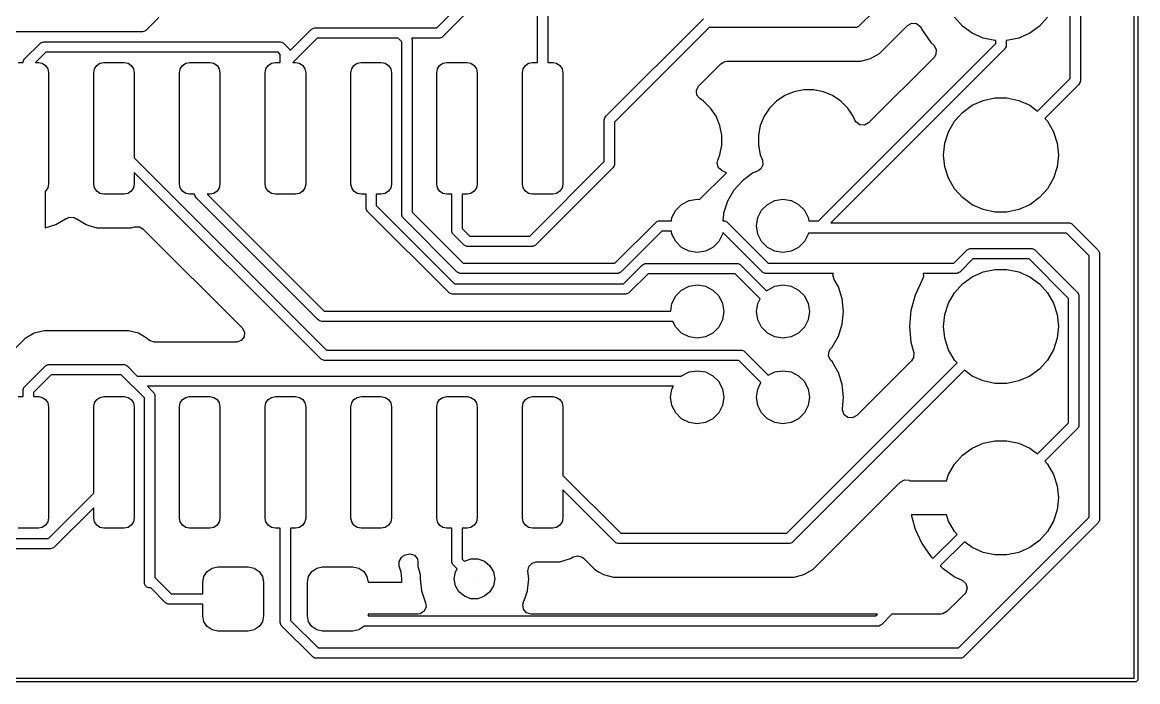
# Model space of a CAD drawing. Extents: x 179.2 to 211.8, y -77.2 to -59.4.
# Drawn here: x 195.3 to 211.82, y -77.22 to -67.45 of the extents above; entities that cross this region are included whole.
import ezdxf

# ---------------------------------------------------------------- set-up
doc = ezdxf.new("R2010")
doc.units = 0
doc.layers.add('BLACK', color=7, linetype='CONTINUOUS')

msp = doc.modelspace()

# ---------------------------------------------------------------- linework, layer by layer
at = {"layer": 'BLACK', "linetype": 'CONTINUOUS'}
for p, q in [((211.775, -77.175), (211.775, -59.425)), ((211.825, -59.4), (211.825, -77.2)), ((209.330163, -65.8776), (207.700282, -67.507482)), ((210.8238, -68.288436), (210.8238, -66.331563)), ((210.9762, -66.3), (210.9762, -68.32)), ((201.442735, -67.537), (201.887, -67.092735)), ((202.017081, -67.178181), (201.528181, -67.667082)), ((202.9338, -68.05), (202.9338, -67.23236)), ((203.0862, -67.200797), (203.0862, -68.05)), ((197.323163, -67.3846), (197.137282, -67.570482)), ((203.946118, -68.846118), (205.392518, -67.399719)), ((209.231239, -67.511673), (209.112336, -67.379617)), ((210.487664, -67.379617), (210.368761, -67.511673)), ((197.125734, -67.579958), (197.098266, -67.591336)), ((197.137282, -67.570482), (197.125734, -67.579958)), ((199.269571, -67.872665), (199.58292, -67.559318)), ((199.58292, -67.559318), (199.594467, -67.549842)), ((199.594467, -67.549842), (199.621935, -67.538464)), ((199.621935, -67.538464), (199.636801, -67.537)), ((199.636801, -67.537), (200.9, -67.537)), ((200.9, -67.537), (201.442735, -67.537)), ((205.477963, -67.5298), (204.0762, -68.931563)), ((207.6464, -67.5298), (205.477963, -67.5298)), ((207.661266, -67.528336), (207.6464, -67.5298)), ((207.688734, -67.516958), (207.661266, -67.528336)), ((207.700282, -67.507482), (207.688734, -67.516958)), ((208.000502, -67.915075), (208.415447, -67.500128)), ((208.415447, -67.500128), (208.476768, -67.466645)), ((208.476768, -67.466645), (208.546459, -67.471629)), ((208.546459, -67.471629), (208.602393, -67.5135)), ((208.602393, -67.5135), (208.615508, -67.535405)), ((208.615508, -67.535405), (208.625966, -67.557832)), ((208.625966, -67.557832), (208.761501, -67.751395)), ((209.375, -67.616122), (209.231239, -67.511673)), ((210.368761, -67.511673), (210.225, -67.616122)), ((197.0834, -67.5928), (195.0041, -67.5928)), ((195.603735, -67.746664), (195.618601, -67.7452)), ((195.618601, -67.7452), (199.1214, -67.7452)), ((197.098266, -67.591336), (197.0834, -67.5928)), ((199.1214, -67.7452), (199.136266, -67.746664)), ((199.668364, -67.6894), (199.307765, -68.05)), ((200.868436, -67.6894), (199.668364, -67.6894)), ((200.9224, -67.743363), (200.868436, -67.6894)), ((200.9224, -70.2986), (200.9224, -67.743363)), ((201.474299, -67.6894), (201.070215, -67.6894)), ((201.070215, -67.6894), (201.073336, -67.696934)), ((201.073336, -67.696934), (201.0748, -67.7118)), ((201.0748, -67.7118), (201.0748, -70.267036)), ((201.489165, -67.687936), (201.474299, -67.6894)), ((201.516633, -67.676558), (201.489165, -67.687936)), ((201.528181, -67.667082), (201.516633, -67.676558)), ((209.537336, -67.688398), (209.375, -67.616122)), ((209.711151, -67.725344), (209.537336, -67.688398)), ((209.7238, -67.725344), (209.711151, -67.725344)), ((209.7238, -67.765211), (209.7238, -67.725344)), ((209.888849, -67.725344), (209.8762, -67.725344)), ((209.8762, -67.725344), (209.8762, -67.796775)), ((210.062664, -67.688398), (209.888849, -67.725344)), ((210.225, -67.616122), (210.062664, -67.688398)), ((195.336118, -67.996119), (195.56472, -67.767518)), ((195.650164, -67.8976), (195.497765, -68.05)), ((195.56472, -67.767518), (195.576267, -67.758042)), ((195.576267, -67.758042), (195.603735, -67.746664)), ((199.089836, -67.8976), (195.650164, -67.8976)), ((199.1238, -67.931563), (199.089836, -67.8976)), ((199.136266, -67.746664), (199.163734, -67.758042)), ((199.163734, -67.758042), (199.175282, -67.767518)), ((199.175282, -67.767518), (199.253881, -67.846118)), ((199.253881, -67.846118), (199.263358, -67.857665)), ((199.263358, -67.857665), (199.26438, -67.860133)), ((199.26438, -67.860133), (199.269571, -67.872665)), ((207.095211, -70.3938), (209.7238, -67.765211)), ((209.853882, -67.850657), (207.280739, -70.4238)), ((208.761501, -67.751395), (208.761506, -67.751402)), ((208.761506, -67.751402), (208.807969, -67.797865)), ((208.807969, -67.797865), (208.841454, -67.859188)), ((208.841454, -67.859188), (208.83647, -67.92888)), ((209.863358, -67.83911), (209.853882, -67.850657)), ((209.869093, -67.825264), (209.863358, -67.83911)), ((209.874736, -67.811641), (209.869093, -67.825264)), ((209.8762, -67.796775), (209.874736, -67.811641)), ((195.24, -68.05), (195.3138, -68.05)), ((195.3138, -68.05), (195.315264, -68.035135)), ((195.315264, -68.035135), (195.326642, -68.007667)), ((195.326642, -68.007667), (195.336118, -67.996119)), ((195.497765, -68.05), (195.54, -68.05)), ((195.54, -68.05), (195.597403, -68.061418)), ((195.597403, -68.061418), (195.646066, -68.093934)), ((196.403934, -68.093934), (196.452597, -68.061418)), ((196.452597, -68.061418), (196.51, -68.05)), ((196.51, -68.05), (196.81, -68.05)), ((196.81, -68.05), (196.867403, -68.061418)), ((196.867403, -68.061418), (196.916066, -68.093934)), ((197.673934, -68.093934), (197.722597, -68.061418)), ((197.722597, -68.061418), (197.78, -68.05)), ((197.78, -68.05), (198.08, -68.05)), ((198.08, -68.05), (198.137403, -68.061418)), ((198.137403, -68.061418), (198.186066, -68.093934)), ((198.943934, -68.093934), (198.992597, -68.061418)), ((198.992597, -68.061418), (199.05, -68.05)), ((199.05, -68.05), (199.1238, -68.05)), ((199.1238, -68.05), (199.1238, -67.931563)), ((199.307765, -68.05), (199.35, -68.05)), ((199.35, -68.05), (199.407403, -68.061418)), ((199.407403, -68.061418), (199.456066, -68.093934)), ((200.213934, -68.093934), (200.262597, -68.061418)), ((200.262597, -68.061418), (200.32, -68.05)), ((200.32, -68.05), (200.62, -68.05)), ((200.62, -68.05), (200.677403, -68.061418)), ((200.677403, -68.061418), (200.726066, -68.093934)), ((201.483934, -68.093934), (201.532597, -68.061418)), ((201.532597, -68.061418), (201.59, -68.05)), ((201.59, -68.05), (201.89, -68.05)), ((201.89, -68.05), (201.947403, -68.061418)), ((201.947403, -68.061418), (201.996066, -68.093934)), ((202.753934, -68.093934), (202.802597, -68.061418)), ((202.802597, -68.061418), (202.86, -68.05)), ((202.86, -68.05), (202.9338, -68.05)), ((203.0862, -68.05), (203.16, -68.05)), ((203.16, -68.05), (203.217403, -68.061418)), ((203.217403, -68.061418), (203.266066, -68.093934)), ((205.321656, -68.393919), (205.64896, -68.066616)), ((205.64896, -68.066616), (205.710281, -68.033134)), ((205.710281, -68.033134), (205.736639, -68.0303)), ((205.736639, -68.0303), (207.722322, -68.0303)), ((207.722322, -68.0303), (207.722324, -68.0303)), ((207.722324, -68.0303), (207.868998, -67.990999)), ((208.807969, -67.973227), (207.837615, -68.943581)), ((207.868998, -67.990999), (208.000502, -67.915075)), ((208.83647, -67.92888), (208.807969, -67.973227)), ((195.646066, -68.093934), (195.678582, -68.142597)), ((195.678582, -68.142597), (195.69, -68.2)), ((195.69, -68.2), (195.69, -69.85)), ((196.36, -68.2), (196.371418, -68.142597)), ((196.36, -69.85), (196.36, -68.2)), ((196.371418, -68.142597), (196.403934, -68.093934)), ((196.916066, -68.093934), (196.948582, -68.142597)), ((196.948582, -68.142597), (196.96, -68.2)), ((196.96, -68.2), (196.96, -69.461814)), ((197.63, -68.2), (197.641418, -68.142597)), ((197.63, -69.85), (197.63, -68.2)), ((197.641418, -68.142597), (197.673934, -68.093934)), ((198.186066, -68.093934), (198.218582, -68.142597)), ((198.218582, -68.142597), (198.23, -68.2)), ((198.23, -68.2), (198.23, -69.85)), ((198.9, -68.2), (198.911418, -68.142597)), ((198.9, -69.85), (198.9, -68.2)), ((198.911418, -68.142597), (198.943934, -68.093934)), ((199.456066, -68.093934), (199.488582, -68.142597)), ((199.488582, -68.142597), (199.5, -68.2)), ((199.5, -68.2), (199.5, -69.85)), ((200.17, -68.2), (200.181418, -68.142597)), ((200.17, -69.85), (200.17, -68.2)), ((200.181418, -68.142597), (200.213934, -68.093934)), ((200.726066, -68.093934), (200.758582, -68.142597)), ((200.758582, -68.142597), (200.77, -68.2)), ((200.77, -68.2), (200.77, -69.85)), ((201.44, -68.2), (201.451418, -68.142597)), ((201.44, -69.85), (201.44, -68.2)), ((201.451418, -68.142597), (201.483934, -68.093934)), ((201.996066, -68.093934), (202.028582, -68.142597)), ((202.028582, -68.142597), (202.04, -68.2)), ((202.04, -68.2), (202.04, -69.85)), ((202.71, -68.2), (202.721418, -68.142597)), ((202.71, -69.85), (202.71, -68.2)), ((202.721418, -68.142597), (202.753934, -68.093934)), ((203.266066, -68.093934), (203.298582, -68.142597)), ((203.298582, -68.142597), (203.31, -68.2)), ((203.31, -68.2), (203.31, -69.85)), ((205.286975, -68.461723), (205.31713, -68.398696)), ((205.31713, -68.398696), (205.321656, -68.393919)), ((210.342783, -68.769453), (210.8238, -68.288436)), ((210.953882, -68.373881), (210.449626, -68.878137)), ((210.963358, -68.362334), (210.953882, -68.373881)), ((210.974736, -68.334866), (210.963358, -68.362334)), ((210.9762, -68.32), (210.974736, -68.334866)), ((205.295682, -68.531048), (205.286975, -68.461723)), ((205.340486, -68.584661), (205.295682, -68.531048)), ((206.597724, -68.539083), (206.47558, -68.620698)), ((206.597733, -68.539078), (206.597724, -68.539083)), ((206.733455, -68.482861), (206.597733, -68.539078)), ((206.733465, -68.482858), (206.733455, -68.482861)), ((206.87754, -68.4542), (206.733465, -68.482858)), ((206.877545, -68.4542), (206.87754, -68.4542)), ((207.024455, -68.4542), (206.877545, -68.4542)), ((207.024459, -68.4542), (207.024455, -68.4542)), ((207.168534, -68.482858), (207.024459, -68.4542)), ((207.168538, -68.482859), (207.168534, -68.482858)), ((207.168542, -68.48286), (207.168538, -68.482859)), ((207.168545, -68.482861), (207.168542, -68.48286)), ((207.304266, -68.539078), (207.168544, -68.482861)), ((207.168544, -68.482861), (207.168545, -68.482861)), ((207.304275, -68.539083), (207.304266, -68.539078)), ((207.426419, -68.620698), (207.304275, -68.539083)), ((205.394423, -68.620701), (205.340486, -68.584661)), ((205.498298, -68.724576), (205.394423, -68.620701)), ((205.498301, -68.72458), (205.498298, -68.724576)), ((205.579916, -68.846724), (205.498301, -68.72458)), ((206.371698, -68.72458), (206.290083, -68.846724)), ((206.371701, -68.724576), (206.371698, -68.72458)), ((206.475576, -68.620701), (206.371701, -68.724576)), ((206.47558, -68.620698), (206.475576, -68.620701)), ((207.426423, -68.620701), (207.426419, -68.620698)), ((207.530298, -68.724576), (207.426423, -68.620701)), ((207.530301, -68.72458), (207.530298, -68.724576)), ((207.611916, -68.846724), (207.530301, -68.72458)), ((209.231239, -68.788327), (209.375, -68.683878)), ((209.375, -68.683878), (209.537336, -68.611602)), ((209.537336, -68.611602), (209.711151, -68.574656)), ((209.711151, -68.574656), (209.888849, -68.574656)), ((209.888849, -68.574656), (210.062664, -68.611602)), ((210.062664, -68.611602), (210.225, -68.683878)), ((210.225, -68.683878), (210.342783, -68.769453)), ((203.9238, -68.9), (203.925264, -68.885134)), ((203.9238, -69.518014), (203.9238, -68.9)), ((203.925264, -68.885134), (203.936642, -68.857666)), ((203.936642, -68.857666), (203.946118, -68.846118)), ((205.579919, -68.84673), (205.579916, -68.846724)), ((205.57992, -68.846731), (205.579919, -68.84673)), ((205.63614, -68.982458), (205.57992, -68.846731)), ((206.290078, -68.846733), (206.233861, -68.982455)), ((206.290083, -68.846724), (206.290078, -68.846733)), ((207.61192, -68.846731), (207.611916, -68.846724)), ((207.635374, -68.903356), (207.61192, -68.846731)), ((209.112336, -68.920383), (209.231239, -68.788327)), ((210.449626, -68.878137), (210.487664, -68.920383)), ((204.0762, -68.931563), (204.0762, -69.549578)), ((205.6648, -69.126545), (205.63614, -68.982458)), ((206.233858, -68.982465), (206.2052, -69.12654)), ((206.233861, -68.982455), (206.233858, -68.982465)), ((207.650667, -68.93021), (207.635374, -68.903356)), ((207.7066, -68.972082), (207.650667, -68.93021)), ((207.776292, -68.977066), (207.7066, -68.972082)), ((207.837615, -68.943581), (207.776292, -68.977066)), ((209.023486, -69.074274), (209.112336, -68.920383)), ((210.487664, -68.920383), (210.576514, -69.074274)), ((205.6648, -69.273455), (205.6648, -69.126545)), ((206.2052, -69.12654), (206.2052, -69.273459)), ((208.968575, -69.243275), (209.023486, -69.074274)), ((210.576514, -69.074274), (210.631425, -69.243275)), ((205.63614, -69.417542), (205.6648, -69.273455)), ((206.2052, -69.273459), (206.233858, -69.417534)), ((208.95, -69.42), (208.968575, -69.243275)), ((210.631425, -69.243275), (210.65, -69.42)), ((196.96, -69.461814), (199.809685, -72.3115)), ((202.818014, -70.6238), (203.9238, -69.518014)), ((204.0762, -69.549578), (204.074736, -69.564444)), ((205.594652, -69.543562), (205.604084, -69.49493)), ((205.614974, -69.610411), (205.594652, -69.543562)), ((205.604084, -69.49493), (205.63614, -69.417542)), ((206.233858, -69.417534), (206.233861, -69.417544)), ((206.233861, -69.417544), (206.265723, -69.494466)), ((206.265723, -69.494466), (206.273192, -69.563936)), ((208.968575, -69.596725), (208.95, -69.42)), ((210.65, -69.42), (210.631425, -69.596725)), ((199.72424, -72.441581), (196.96, -69.677341)), ((196.96, -69.677341), (196.96, -69.85)), ((204.053881, -69.60346), (202.90346, -70.753882)), ((204.063358, -69.591913), (204.053881, -69.60346)), ((204.06669, -69.583867), (204.063358, -69.591913)), ((204.074736, -69.564444), (204.06669, -69.583867)), ((205.334656, -70.081789), (205.732266, -69.68418)), ((205.668211, -69.655661), (205.614974, -69.610411)), ((205.732266, -69.68418), (205.668211, -69.655661)), ((206.120432, -69.691336), (205.968368, -69.801817)), ((206.120437, -69.691333), (206.120432, -69.691336)), ((206.201598, -69.655198), (206.120437, -69.691333)), ((206.241917, -69.626415), (206.201598, -69.655198)), ((206.273192, -69.563936), (206.241917, -69.626415)), ((209.023486, -69.765726), (208.968575, -69.596725)), ((210.631425, -69.596725), (210.576514, -69.765726)), ((195.69, -69.85), (195.678582, -69.907403)), ((196.371418, -69.907403), (196.36, -69.85)), ((196.96, -69.85), (196.948582, -69.907403)), ((197.641418, -69.907403), (197.63, -69.85)), ((198.23, -69.85), (198.218582, -69.907403)), ((198.911418, -69.907403), (198.9, -69.85)), ((199.5, -69.85), (199.488582, -69.907403)), ((200.181418, -69.907403), (200.17, -69.85)), ((200.77, -69.85), (200.758582, -69.907403)), ((201.451418, -69.907403), (201.44, -69.85)), ((202.04, -69.85), (202.028582, -69.907403)), ((202.721418, -69.907403), (202.71, -69.85)), ((203.31, -69.85), (203.298582, -69.907403)), ((205.968366, -69.801819), (205.842595, -69.941501)), ((205.968368, -69.801817), (205.968366, -69.801819)), ((209.112336, -69.919617), (209.023486, -69.765726)), ((210.576514, -69.765726), (210.487664, -69.919617)), ((195.646066, -69.956066), (195.64, -69.960119)), ((195.64, -69.960119), (195.64, -70.497295)), ((195.678582, -69.907403), (195.646066, -69.956066)), ((196.403934, -69.956066), (196.371418, -69.907403)), ((196.452597, -69.988582), (196.403934, -69.956066)), ((196.51, -70), (196.452597, -69.988582)), ((196.81, -70), (196.51, -70)), ((196.867403, -69.988582), (196.81, -70)), ((196.916066, -69.956066), (196.867403, -69.988582)), ((196.948582, -69.907403), (196.916066, -69.956066)), ((197.673934, -69.956066), (197.641418, -69.907403)), ((197.722597, -69.988582), (197.673934, -69.956066)), ((197.78, -70), (197.722597, -69.988582)), ((197.8538, -70), (197.78, -70)), ((197.855264, -70.014865), (197.8538, -70)), ((197.866642, -70.042333), (197.855264, -70.014865)), ((197.876118, -70.053881), (197.866642, -70.042333)), ((199.685719, -71.863481), (197.876118, -70.053881)), ((198.08, -70), (198.037765, -70)), ((198.037765, -70), (199.771164, -71.7334)), ((198.137403, -69.988582), (198.08, -70)), ((198.186066, -69.956066), (198.137403, -69.988582)), ((198.218582, -69.907403), (198.186066, -69.956066)), ((198.943934, -69.956066), (198.911418, -69.907403)), ((198.992597, -69.988582), (198.943934, -69.956066)), ((199.05, -70), (198.992597, -69.988582)), ((199.35, -70), (199.05, -70)), ((199.407403, -69.988582), (199.35, -70)), ((199.456066, -69.956066), (199.407403, -69.988582)), ((199.488582, -69.907403), (199.456066, -69.956066)), ((200.213934, -69.956066), (200.181418, -69.907403)), ((200.262597, -69.988582), (200.213934, -69.956066)), ((200.32, -70), (200.262597, -69.988582)), ((200.3938, -70), (200.32, -70)), ((200.3938, -70.201052), (200.3938, -70)), ((200.62, -70), (200.5462, -70)), ((200.5462, -70), (200.5462, -70.169488)), ((200.677403, -69.988582), (200.62, -70)), ((200.726066, -69.956066), (200.677403, -69.988582)), ((200.758582, -69.907403), (200.726066, -69.956066)), ((201.483934, -69.956066), (201.451418, -69.907403)), ((201.532597, -69.988582), (201.483934, -69.956066)), ((201.59, -70), (201.532597, -69.988582)), ((201.6638, -70), (201.59, -70)), ((201.6638, -70.54), (201.6638, -70)), ((201.89, -70), (201.8162, -70)), ((201.8162, -70), (201.8162, -70.508436)), ((201.947403, -69.988582), (201.89, -70)), ((201.996066, -69.956066), (201.947403, -69.988582)), ((202.028582, -69.907403), (201.996066, -69.956066)), ((202.753934, -69.956066), (202.721418, -69.907403)), ((202.802597, -69.988582), (202.753934, -69.956066)), ((202.86, -70), (202.802597, -69.988582)), ((203.16, -70), (202.86, -70)), ((203.217403, -69.988582), (203.16, -70)), ((203.266066, -69.956066), (203.217403, -69.988582)), ((203.298582, -69.907403), (203.266066, -69.956066)), ((205.842587, -69.941512), (205.74861, -70.104287)), ((205.842595, -69.941501), (205.842587, -69.941512)), ((209.231239, -70.051673), (209.112336, -69.919617)), ((209.375, -70.156122), (209.231239, -70.051673)), ((210.368761, -70.051673), (210.225, -70.156122)), ((210.487664, -69.919617), (210.368761, -70.051673)), ((200.395264, -70.215918), (200.3938, -70.201052)), ((200.406642, -70.243386), (200.395264, -70.215918)), ((200.5462, -70.169488), (201.705311, -71.3286)), ((204.98149, -70.238589), (205.068589, -70.15149)), ((205.068589, -70.15149), (205.17834, -70.095569)), ((205.17834, -70.095569), (205.3, -70.0763)), ((205.3, -70.0763), (205.334656, -70.081789)), ((205.748605, -70.104299), (205.690523, -70.283056)), ((205.74861, -70.104287), (205.748605, -70.104299)), ((206.25149, -70.238589), (206.338589, -70.15149)), ((206.338589, -70.15149), (206.44834, -70.095569)), ((206.44834, -70.095569), (206.57, -70.0763)), ((206.57, -70.0763), (206.69166, -70.095569)), ((206.69166, -70.095569), (206.801411, -70.15149)), ((206.801411, -70.15149), (206.88851, -70.238589)), ((209.537336, -70.228398), (209.375, -70.156122)), ((210.225, -70.156122), (210.062664, -70.228398)), ((195.800198, -70.451281), (195.94155, -70.367686)), ((195.94155, -70.367686), (195.947717, -70.362903)), ((195.947717, -70.362903), (195.94963, -70.365369)), ((195.94963, -70.365369), (195.998222, -70.338802)), ((195.998222, -70.338802), (196.067917, -70.343749)), ((196.067917, -70.343749), (196.100762, -70.364853)), ((196.100762, -70.364853), (196.101969, -70.363298)), ((196.101969, -70.363298), (196.108132, -70.368078)), ((196.108132, -70.368078), (196.108135, -70.368081)), ((196.108135, -70.368081), (196.249602, -70.451744)), ((200.416118, -70.254934), (200.406642, -70.243386)), ((201.619867, -71.458682), (200.416118, -70.254934)), ((200.923864, -70.313466), (200.9224, -70.2986)), ((200.935242, -70.340934), (200.923864, -70.313466)), ((200.944718, -70.352482), (200.935242, -70.340934)), ((201.746119, -71.153882), (200.944718, -70.352482)), ((201.0748, -70.267036), (201.831563, -71.0238)), ((204.918369, -70.3938), (204.925569, -70.34834)), ((204.925569, -70.34834), (204.98149, -70.238589)), ((205.682545, -70.358962), (205.677901, -70.370249)), ((205.677901, -70.370249), (205.681631, -70.3938)), ((205.68272, -70.357299), (205.682545, -70.358962)), ((205.689646, -70.291395), (205.68272, -70.357299)), ((205.690522, -70.283058), (205.689646, -70.291395)), ((205.690523, -70.283056), (205.690522, -70.283058)), ((206.1763, -70.47), (206.195569, -70.34834)), ((206.195569, -70.34834), (206.25149, -70.238589)), ((206.88851, -70.238589), (206.944431, -70.34834)), ((206.944431, -70.34834), (206.951631, -70.3938)), ((209.711151, -70.265344), (209.537336, -70.228398)), ((209.888849, -70.265344), (209.711151, -70.265344)), ((210.062664, -70.228398), (209.888849, -70.265344)), ((195.64, -70.497295), (195.640001, -70.497295)), ((195.640001, -70.497295), (195.642486, -70.4971)), ((195.642486, -70.4971), (195.800198, -70.451281)), ((196.249602, -70.451744), (196.272832, -70.458493)), ((196.272832, -70.458493), (196.407426, -70.497597)), ((196.407426, -70.497597), (196.407429, -70.497597)), ((196.407429, -70.497597), (196.407431, -70.497598)), ((196.407431, -70.497598), (196.444306, -70.5005)), ((196.444306, -70.5005), (196.444314, -70.5005)), ((196.444314, -70.5005), (196.875686, -70.5005)), ((196.875686, -70.5005), (196.875694, -70.5005)), ((196.875694, -70.5005), (196.912569, -70.497598)), ((196.912569, -70.497598), (196.966029, -70.482066)), ((196.966029, -70.482066), (197.035898, -70.482265)), ((197.035898, -70.482265), (197.088306, -70.513461)), ((197.088306, -70.513461), (198.557864, -71.983019)), ((201.665264, -70.554866), (201.6638, -70.54)), ((201.8162, -70.508436), (201.931563, -70.6238)), ((204.081661, -71.0238), (204.689344, -70.416118)), ((204.774788, -70.5462), (204.167107, -71.153882)), ((204.689344, -70.416118), (204.700891, -70.406641)), ((204.700891, -70.406641), (204.728359, -70.395264)), ((204.728359, -70.395264), (204.743225, -70.3938)), ((204.743225, -70.3938), (204.918369, -70.3938)), ((204.918369, -70.5462), (204.774788, -70.5462)), ((204.925569, -70.59166), (204.918369, -70.5462)), ((205.681631, -70.3938), (205.689934, -70.3938)), ((205.689934, -70.3938), (205.7048, -70.395264)), ((205.7048, -70.395264), (205.732268, -70.406642)), ((205.732268, -70.406642), (205.743816, -70.416118)), ((205.743816, -70.416118), (206.351497, -71.0238)), ((206.195569, -70.59166), (206.1763, -70.47)), ((206.951631, -70.3938), (207.095211, -70.3938)), ((207.280739, -70.4238), (210.8, -70.4238)), ((210.8, -70.4238), (210.814866, -70.425264)), ((210.814866, -70.425264), (210.842334, -70.436642)), ((210.842334, -70.436642), (210.853882, -70.446118)), ((210.853882, -70.446118), (211.237281, -70.829518)), ((201.676642, -70.582334), (201.665264, -70.554866)), ((201.686118, -70.593882), (201.676642, -70.582334)), ((201.846118, -70.753881), (201.686118, -70.593882)), ((201.931563, -70.6238), (202.818014, -70.6238)), ((204.98149, -70.701411), (204.925569, -70.59166)), ((205.068589, -70.78851), (204.98149, -70.701411)), ((205.61851, -70.701411), (205.531411, -70.78851)), ((205.674431, -70.59166), (205.61851, -70.701411)), ((205.67845, -70.56628), (205.674431, -70.59166)), ((206.266053, -71.153882), (205.67845, -70.56628)), ((206.25149, -70.701411), (206.195569, -70.59166)), ((206.338589, -70.78851), (206.25149, -70.701411)), ((206.88851, -70.701411), (206.801411, -70.78851)), ((206.944431, -70.59166), (206.88851, -70.701411)), ((206.94688, -70.5762), (206.944431, -70.59166)), ((210.768436, -70.5762), (206.94688, -70.5762)), ((211.1072, -70.914963), (210.768436, -70.5762)), ((201.857665, -70.763358), (201.846118, -70.753881)), ((201.86571, -70.76669), (201.857665, -70.763358)), ((201.885134, -70.774736), (201.86571, -70.76669)), ((201.9, -70.7762), (201.885134, -70.774736)), ((202.849578, -70.7762), (201.9, -70.7762)), ((202.864444, -70.774736), (202.849578, -70.7762)), ((202.891912, -70.763358), (202.864444, -70.774736)), ((202.90346, -70.753882), (202.891912, -70.763358)), ((205.17834, -70.844431), (205.068589, -70.78851)), ((205.3, -70.8637), (205.17834, -70.844431)), ((205.42166, -70.844431), (205.3, -70.8637)), ((205.531411, -70.78851), (205.42166, -70.844431)), ((206.44834, -70.844431), (206.338589, -70.78851)), ((206.57, -70.8637), (206.44834, -70.844431)), ((206.69166, -70.844431), (206.57, -70.8637)), ((206.801411, -70.78851), (206.69166, -70.844431)), ((209.103065, -71.0238), (209.299347, -70.827519)), ((209.299347, -70.827519), (209.310894, -70.818042)), ((209.310894, -70.818042), (209.318939, -70.814709)), ((209.318939, -70.814709), (209.338363, -70.806664)), ((209.338363, -70.806664), (209.353229, -70.8052)), ((209.353229, -70.8052), (210.246771, -70.8052)), ((210.246771, -70.8052), (210.261637, -70.806664)), ((210.261637, -70.806664), (210.289105, -70.818042)), ((210.289105, -70.818042), (210.300653, -70.827518)), ((210.300653, -70.827518), (210.932481, -71.459347)), ((211.237281, -70.829518), (211.246758, -70.841065)), ((211.246758, -70.841065), (211.246758, -70.841066)), ((211.246758, -70.841066), (211.258136, -70.868534)), ((211.258136, -70.868534), (211.2596, -70.8834)), ((211.2596, -70.8834), (211.2596, -74.8166)), ((201.831563, -71.0238), (204.081661, -71.0238)), ((204.485595, -71.050919), (204.497142, -71.041442)), ((204.497142, -71.041442), (204.508731, -71.036642)), ((204.508731, -71.036642), (204.524611, -71.030064)), ((204.524611, -71.030064), (204.539477, -71.0286)), ((204.539477, -71.0286), (205.893682, -71.0286)), ((205.893682, -71.0286), (205.908548, -71.030064)), ((205.908548, -71.030064), (205.936016, -71.041442)), ((205.936016, -71.041442), (205.947564, -71.050918)), ((206.351497, -71.0238), (209.103065, -71.0238)), ((209.384792, -70.9576), (209.188511, -71.153882)), ((210.215207, -70.9576), (209.384792, -70.9576)), ((210.8024, -71.544792), (210.215207, -70.9576)), ((211.1072, -74.785036), (211.1072, -70.914963)), ((201.757666, -71.163358), (201.746119, -71.153882)), ((201.785134, -71.174736), (201.757666, -71.163358)), ((201.8, -71.1762), (201.785134, -71.174736)), ((204.113225, -71.1762), (201.8, -71.1762)), ((204.128091, -71.174736), (204.113225, -71.1762)), ((204.155559, -71.163358), (204.128091, -71.174736)), ((204.167107, -71.153882), (204.155559, -71.163358)), ((204.207913, -71.3286), (204.485595, -71.050919)), ((204.57104, -71.181), (204.293359, -71.458682)), ((205.862118, -71.181), (204.57104, -71.181)), ((206.230635, -71.549517), (205.862118, -71.181)), ((205.947564, -71.050918), (206.328362, -71.431716)), ((206.2776, -71.163359), (206.266053, -71.153882)), ((206.305068, -71.174736), (206.2776, -71.163359)), ((206.319934, -71.1762), (206.305068, -71.174736)), ((207.316929, -71.1762), (206.319934, -71.1762)), ((207.310491, -71.194799), (207.316929, -71.1762)), ((207.326963, -71.262699), (207.310491, -71.194799)), ((209.134629, -71.1762), (208.648313, -71.1762)), ((208.648313, -71.1762), (208.654373, -71.218347)), ((209.149495, -71.174736), (209.134629, -71.1762)), ((209.176963, -71.163358), (209.149495, -71.174736)), ((209.188511, -71.153882), (209.176963, -71.163358)), ((209.375, -71.223878), (209.537336, -71.151602)), ((209.537336, -71.151602), (209.711151, -71.114656)), ((209.711151, -71.114656), (209.888849, -71.114656)), ((209.888849, -71.114656), (210.062664, -71.151602)), ((210.062664, -71.151602), (210.225, -71.223878)), ((201.705311, -71.3286), (204.207913, -71.3286)), ((205.068589, -71.42149), (205.17834, -71.365569)), ((205.17834, -71.365569), (205.3, -71.3463)), ((205.3, -71.3463), (205.42166, -71.365569)), ((205.42166, -71.365569), (205.531411, -71.42149)), ((206.338589, -71.42149), (206.44834, -71.365569)), ((206.44834, -71.365569), (206.57, -71.3463)), ((206.57, -71.3463), (206.69166, -71.365569)), ((206.69166, -71.365569), (206.801411, -71.42149)), ((207.391392, -71.374293), (207.326963, -71.262699)), ((207.449478, -71.553061), (207.391392, -71.374293)), ((208.625964, -71.282171), (208.526098, -71.496335)), ((208.625968, -71.282165), (208.625964, -71.282171)), ((208.633211, -71.271821), (208.625968, -71.282165)), ((208.654373, -71.218347), (208.633211, -71.271821)), ((209.112336, -71.460383), (209.231239, -71.328327)), ((209.231239, -71.328327), (209.375, -71.223878)), ((210.225, -71.223878), (210.368761, -71.328327)), ((210.368761, -71.328327), (210.487664, -71.460383)), ((201.631414, -71.468158), (201.619867, -71.458682)), ((201.658882, -71.479536), (201.631414, -71.468158)), ((201.673748, -71.481), (201.658882, -71.479536)), ((204.239477, -71.481), (201.673748, -71.481)), ((204.254343, -71.479536), (204.239477, -71.481)), ((204.281811, -71.468158), (204.254343, -71.479536)), ((204.293359, -71.458682), (204.281811, -71.468158)), ((204.925569, -71.61834), (204.98149, -71.508589)), ((204.98149, -71.508589), (205.068589, -71.42149)), ((205.531411, -71.42149), (205.61851, -71.508589)), ((205.61851, -71.508589), (205.674431, -71.61834)), ((206.328362, -71.431716), (206.338589, -71.42149)), ((206.801411, -71.42149), (206.88851, -71.508589)), ((206.88851, -71.508589), (206.944431, -71.61834)), ((208.526094, -71.496344), (208.464938, -71.724586)), ((208.526098, -71.496335), (208.526094, -71.496344)), ((209.023486, -71.614274), (209.112336, -71.460383)), ((210.487664, -71.460383), (210.576514, -71.614274)), ((210.8024, -73.389836), (210.8024, -71.544792)), ((210.932481, -71.459347), (210.941958, -71.470894)), ((210.941958, -71.470894), (210.941958, -71.470895)), ((210.941958, -71.470895), (210.953336, -71.498363)), ((210.953336, -71.498363), (210.9548, -71.513229)), ((210.9548, -71.513229), (210.9548, -73.4214)), ((204.907345, -71.7334), (204.925569, -71.61834)), ((205.674431, -71.61834), (205.6937, -71.74)), ((206.1763, -71.74), (206.195569, -71.61834)), ((206.195569, -71.61834), (206.230635, -71.549517)), ((206.944431, -71.61834), (206.9637, -71.74)), ((207.469126, -71.74), (207.449478, -71.553061)), ((208.968575, -71.783275), (209.023486, -71.614274)), ((210.576514, -71.614274), (210.631425, -71.783275)), ((199.697266, -71.872958), (199.685719, -71.863481)), ((199.705311, -71.87629), (199.697266, -71.872958)), ((199.724735, -71.884336), (199.705311, -71.87629)), ((199.771164, -71.7334), (204.907345, -71.7334)), ((205.674431, -71.86166), (205.61851, -71.971411)), ((205.6937, -71.74), (205.674431, -71.86166)), ((206.195569, -71.86166), (206.1763, -71.74)), ((206.25149, -71.971411), (206.195569, -71.86166)), ((206.944431, -71.86166), (206.88851, -71.971411)), ((206.9637, -71.74), (206.944431, -71.86166)), ((207.449478, -71.926939), (207.469126, -71.74)), ((208.464936, -71.724596), (208.444341, -71.959999)), ((208.464938, -71.724586), (208.464936, -71.724596)), ((208.95, -71.96), (208.968575, -71.783275)), ((210.631425, -71.783275), (210.65, -71.96)), ((195.624076, -72.0233), (195.477402, -72.062601)), ((195.775924, -72.0233), (195.624076, -72.0233)), ((196.875502, -72.0233), (195.775924, -72.0233)), ((197.022176, -72.062601), (196.875502, -72.0233)), ((198.557864, -71.983019), (198.591349, -72.044342)), ((199.739601, -71.8858), (199.724735, -71.884336)), ((204.937869, -71.8858), (199.739601, -71.8858)), ((204.98149, -71.971411), (204.937869, -71.8858)), ((205.068589, -72.05851), (204.98149, -71.971411)), ((205.61851, -71.971411), (205.531411, -72.05851)), ((206.338589, -72.05851), (206.25149, -71.971411)), ((206.88851, -71.971411), (206.801411, -72.05851)), ((207.391392, -72.105707), (207.449478, -71.926939)), ((208.444341, -71.959999), (208.444341, -71.96)), ((208.444341, -71.96), (208.464936, -72.195403)), ((208.968575, -72.136725), (208.95, -71.96)), ((210.65, -71.96), (210.631425, -72.136725)), ((195.345895, -72.138527), (195.163132, -72.321291)), ((195.345901, -72.138522), (195.345895, -72.138527)), ((195.477398, -72.062602), (195.345901, -72.138522)), ((195.477399, -72.062602), (195.477398, -72.062602)), ((195.477401, -72.062601), (195.477399, -72.062602)), ((195.477402, -72.062601), (195.477401, -72.062601)), ((197.022177, -72.062601), (197.022176, -72.062601)), ((197.022178, -72.062602), (197.022177, -72.062601)), ((197.153676, -72.138522), (197.022178, -72.062602)), ((197.153682, -72.138527), (197.153676, -72.138522)), ((197.173536, -72.158381), (197.153682, -72.138527)), ((197.194178, -72.175015), (197.173536, -72.158381)), ((197.261217, -72.1947), (197.194178, -72.175015)), ((198.470183, -72.1947), (197.261217, -72.1947)), ((198.479029, -72.194384), (198.470183, -72.1947)), ((198.544493, -72.169967), (198.479029, -72.194384)), ((198.586365, -72.114034), (198.544493, -72.169967)), ((198.591349, -72.044342), (198.586365, -72.114034)), ((205.17834, -72.114431), (205.068589, -72.05851)), ((205.3, -72.1337), (205.17834, -72.114431)), ((205.42166, -72.114431), (205.3, -72.1337)), ((205.531411, -72.05851), (205.42166, -72.114431)), ((206.44834, -72.114431), (206.338589, -72.05851)), ((206.57, -72.1337), (206.44834, -72.114431)), ((206.69166, -72.114431), (206.57, -72.1337)), ((206.801411, -72.05851), (206.69166, -72.114431)), ((207.297408, -72.268493), (207.391392, -72.105707)), ((208.464936, -72.195403), (208.464938, -72.195413)), ((208.464938, -72.195413), (208.50644, -72.350301)), ((209.023486, -72.305726), (208.968575, -72.136725)), ((210.631425, -72.136725), (210.576514, -72.305726)), ((199.809685, -72.3115), (205.9477, -72.3115)), ((205.9477, -72.3115), (205.962566, -72.312964)), ((205.962566, -72.312964), (205.990034, -72.324342)), ((205.990034, -72.324342), (206.001582, -72.333818)), ((206.001582, -72.333818), (206.352278, -72.684514)), ((207.245987, -72.39498), (207.254612, -72.325645)), ((207.254612, -72.325645), (207.276217, -72.292028)), ((207.276217, -72.292028), (207.297408, -72.268493)), ((208.50644, -72.350301), (208.504777, -72.420151)), ((209.112336, -72.459617), (209.023486, -72.305726)), ((210.576514, -72.305726), (210.487664, -72.459617)), ((195.646118, -72.546119), (195.657665, -72.536642)), ((195.657665, -72.536642), (195.66571, -72.533309)), ((195.66571, -72.533309), (195.685134, -72.525264)), ((195.685134, -72.525264), (195.7, -72.5238)), ((195.7, -72.5238), (196.799578, -72.5238)), ((196.799578, -72.5238), (196.814444, -72.525264)), ((196.814444, -72.525264), (196.841912, -72.536642)), ((196.841912, -72.536642), (196.85346, -72.546118)), ((199.735787, -72.451058), (199.72424, -72.441581)), ((199.747165, -72.45577), (199.735787, -72.451058)), ((199.763256, -72.462436), (199.747165, -72.45577)), ((199.778122, -72.4639), (199.763256, -72.462436)), ((205.916136, -72.4639), (199.778122, -72.4639)), ((206.244514, -72.792278), (205.916136, -72.4639)), ((206.626936, -75.0253), (209.150374, -72.501862)), ((207.276217, -72.457972), (207.245987, -72.39498)), ((207.297409, -72.481508), (207.276217, -72.457972)), ((207.297411, -72.481511), (207.297409, -72.481508)), ((207.387661, -72.63783), (207.297411, -72.481511)), ((208.474346, -72.470075), (207.662081, -73.282341)), ((208.504777, -72.420151), (208.474346, -72.470075)), ((209.150374, -72.501862), (209.112336, -72.459617)), ((210.487664, -72.459617), (210.368761, -72.591673)), ((195.336118, -72.856118), (195.646118, -72.546119)), ((195.731563, -72.6762), (195.4662, -72.941563)), ((196.768014, -72.6762), (195.731563, -72.6762)), ((197.1124, -73.020585), (196.768014, -72.6762)), ((196.85346, -72.546118), (197.002542, -72.6952)), ((197.002542, -72.6952), (205.0614, -72.6952)), ((205.0614, -72.6952), (205.064567, -72.695511)), ((205.064567, -72.695511), (205.068589, -72.69149)), ((205.068589, -72.69149), (205.17834, -72.635569)), ((205.17834, -72.635569), (205.3, -72.6163)), ((205.3, -72.6163), (205.42166, -72.635569)), ((205.42166, -72.635569), (205.531411, -72.69149)), ((205.531411, -72.69149), (205.61851, -72.778589)), ((206.352278, -72.684514), (206.44834, -72.635569)), ((206.44834, -72.635569), (206.57, -72.6163)), ((206.57, -72.6163), (206.69166, -72.635569)), ((206.69166, -72.635569), (206.801411, -72.69149)), ((209.257216, -72.610546), (206.712382, -75.155382)), ((206.801411, -72.69149), (206.88851, -72.778589)), ((207.391392, -72.644293), (207.387661, -72.63783)), ((207.449478, -72.823061), (207.391392, -72.644293)), ((209.375, -72.696122), (209.257216, -72.610546)), ((209.537336, -72.768398), (209.375, -72.696122)), ((210.225, -72.696122), (210.062664, -72.768398)), ((210.368761, -72.591673), (210.225, -72.696122)), ((195.315264, -72.895134), (195.326642, -72.867666)), ((195.326642, -72.867666), (195.336118, -72.856118)), ((204.946327, -72.8476), (197.154941, -72.8476)), ((197.154941, -72.8476), (197.242481, -72.93514)), ((204.925569, -72.88834), (204.946327, -72.8476)), ((205.61851, -72.778589), (205.674431, -72.88834)), ((206.195569, -72.88834), (206.244514, -72.792278)), ((206.88851, -72.778589), (206.944431, -72.88834)), ((207.469126, -73.01), (207.449478, -72.823061)), ((209.711151, -72.805344), (209.537336, -72.768398)), ((209.888849, -72.805344), (209.711151, -72.805344)), ((210.062664, -72.768398), (209.888849, -72.805344)), ((195.24, -73), (195.3138, -73)), ((195.3138, -72.91), (195.315264, -72.895134)), ((195.3138, -73), (195.3138, -72.91)), ((195.4662, -72.941563), (195.4662, -73)), ((195.4662, -73), (195.54, -73)), ((195.54, -73), (195.597403, -73.011418)), ((195.597403, -73.011418), (195.646066, -73.043934)), ((196.403934, -73.043934), (196.452597, -73.011418)), ((196.452597, -73.011418), (196.51, -73)), ((196.51, -73), (196.81, -73)), ((196.81, -73), (196.867403, -73.011418)), ((196.867403, -73.011418), (196.916066, -73.043934)), ((197.1124, -75.7114), (197.1124, -73.020585)), ((197.242481, -72.93514), (197.251958, -72.946687)), ((197.251958, -72.946687), (197.251958, -72.946688)), ((197.251958, -72.946688), (197.263336, -72.974156)), ((197.263336, -72.974156), (197.2648, -72.989022)), ((197.2648, -72.989022), (197.2648, -75.679836)), ((197.673934, -73.043934), (197.722597, -73.011418)), ((197.722597, -73.011418), (197.78, -73)), ((197.78, -73), (198.08, -73)), ((198.08, -73), (198.137403, -73.011418)), ((198.137403, -73.011418), (198.186066, -73.043934)), ((198.943934, -73.043934), (198.992597, -73.011418)), ((198.992597, -73.011418), (199.05, -73)), ((199.05, -73), (199.35, -73)), ((199.35, -73), (199.407403, -73.011418)), ((199.407403, -73.011418), (199.456066, -73.043934)), ((200.213934, -73.043934), (200.262597, -73.011418)), ((200.262597, -73.011418), (200.32, -73)), ((200.32, -73), (200.62, -73)), ((200.62, -73), (200.677403, -73.011418)), ((200.677403, -73.011418), (200.726066, -73.043934)), ((201.483934, -73.043934), (201.532597, -73.011418)), ((201.532597, -73.011418), (201.59, -73)), ((201.59, -73), (201.89, -73)), ((201.89, -73), (201.947403, -73.011418)), ((201.947403, -73.011418), (201.996066, -73.043934)), ((202.753934, -73.043934), (202.802597, -73.011418)), ((202.802597, -73.011418), (202.86, -73)), ((202.86, -73), (203.16, -73)), ((203.16, -73), (203.217403, -73.011418)), ((203.217403, -73.011418), (203.266066, -73.043934)), ((204.9063, -73.01), (204.925569, -72.88834)), ((204.925569, -73.13166), (204.9063, -73.01)), ((205.674431, -72.88834), (205.6937, -73.01)), ((205.6937, -73.01), (205.674431, -73.13166)), ((206.1763, -73.01), (206.195569, -72.88834)), ((206.195569, -73.13166), (206.1763, -73.01)), ((206.944431, -72.88834), (206.9637, -73.01)), ((206.9637, -73.01), (206.944431, -73.13166)), ((207.451078, -73.181708), (207.469126, -73.01)), ((195.646066, -73.043934), (195.678582, -73.092597)), ((195.678582, -73.092597), (195.69, -73.15)), ((195.69, -73.15), (195.69, -74.8)), ((196.36, -73.15), (196.371418, -73.092597)), ((196.36, -74.432236), (196.36, -73.15)), ((196.371418, -73.092597), (196.403934, -73.043934)), ((196.916066, -73.043934), (196.948582, -73.092597)), ((196.948582, -73.092597), (196.96, -73.15)), ((196.96, -73.15), (196.96, -74.8)), ((197.63, -73.15), (197.641418, -73.092597)), ((197.63, -74.8), (197.63, -73.15)), ((197.641418, -73.092597), (197.673934, -73.043934)), ((198.186066, -73.043934), (198.218582, -73.092597)), ((198.218582, -73.092597), (198.23, -73.15)), ((198.23, -73.15), (198.23, -74.8)), ((198.9, -73.15), (198.911418, -73.092597)), ((198.9, -74.8), (198.9, -73.15)), ((198.911418, -73.092597), (198.943934, -73.043934)), ((199.456066, -73.043934), (199.488582, -73.092597)), ((199.488582, -73.092597), (199.5, -73.15)), ((199.5, -73.15), (199.5, -74.8)), ((200.17, -73.15), (200.181418, -73.092597)), ((200.17, -74.8), (200.17, -73.15)), ((200.181418, -73.092597), (200.213934, -73.043934)), ((200.726066, -73.043934), (200.758582, -73.092597)), ((200.758582, -73.092597), (200.77, -73.15)), ((200.77, -73.15), (200.77, -74.8)), ((201.44, -73.15), (201.451418, -73.092597)), ((201.44, -74.8), (201.44, -73.15)), ((201.451418, -73.092597), (201.483934, -73.043934)), ((201.996066, -73.043934), (202.028582, -73.092597)), ((202.028582, -73.092597), (202.04, -73.15)), ((202.04, -73.15), (202.04, -74.8)), ((202.71, -73.15), (202.721418, -73.092597)), ((202.71, -74.8), (202.71, -73.15)), ((202.721418, -73.092597), (202.753934, -73.043934)), ((203.266066, -73.043934), (203.298582, -73.092597)), ((203.298582, -73.092597), (203.31, -73.15)), ((203.31, -73.15), (203.31, -74.167236)), ((204.98149, -73.241411), (204.925569, -73.13166)), ((205.674431, -73.13166), (205.61851, -73.241411)), ((206.25149, -73.241411), (206.195569, -73.13166)), ((206.944431, -73.13166), (206.88851, -73.241411)), ((207.450716, -73.203506), (207.451078, -73.181708)), ((205.068589, -73.32851), (204.98149, -73.241411)), ((205.17834, -73.384431), (205.068589, -73.32851)), ((205.531411, -73.32851), (205.42166, -73.384431)), ((205.61851, -73.241411), (205.531411, -73.32851)), ((206.338589, -73.32851), (206.25149, -73.241411)), ((206.44834, -73.384431), (206.338589, -73.32851)), ((206.801411, -73.32851), (206.69166, -73.384431)), ((206.88851, -73.241411), (206.801411, -73.32851)), ((207.475133, -73.26897), (207.450716, -73.203506)), ((207.531067, -73.310842), (207.475133, -73.26897)), ((207.600758, -73.315826), (207.531067, -73.310842)), ((207.662081, -73.282341), (207.600758, -73.315826)), ((205.3, -73.4037), (205.17834, -73.384431)), ((205.42166, -73.384431), (205.3, -73.4037)), ((206.57, -73.4037), (206.44834, -73.384431)), ((206.69166, -73.384431), (206.57, -73.4037)), ((210.342783, -73.849453), (210.8024, -73.389836)), ((210.932482, -73.475281), (210.449626, -73.958137)), ((210.941958, -73.463734), (210.932482, -73.475281)), ((210.953336, -73.436266), (210.941958, -73.463734)), ((210.9548, -73.4214), (210.953336, -73.436266)), ((209.375, -73.763878), (209.537336, -73.691602)), ((209.537336, -73.691602), (209.711151, -73.654656)), ((209.711151, -73.654656), (209.888849, -73.654656)), ((209.888849, -73.654656), (210.062664, -73.691602)), ((210.062664, -73.691602), (210.225, -73.763878)), ((209.231239, -73.868327), (209.375, -73.763878)), ((210.225, -73.763878), (210.342783, -73.849453)), ((209.023486, -74.154274), (209.112336, -74.000383)), ((209.112336, -74.000383), (209.231239, -73.868327)), ((210.449626, -73.958137), (210.487664, -74.000383)), ((210.487664, -74.000383), (210.576514, -74.154274)), ((203.31, -74.167236), (204.168063, -75.0253)), ((208.992383, -74.25), (209.023486, -74.154274)), ((210.576514, -74.154274), (210.631425, -74.323275)), ((207.012602, -75.562975), (208.306956, -74.26862)), ((208.306956, -74.26862), (208.368276, -74.235137)), ((208.368276, -74.235137), (208.437967, -74.240121)), ((208.437967, -74.240121), (208.451329, -74.25)), ((208.451329, -74.25), (208.992383, -74.25)), ((210.631425, -74.323275), (210.65, -74.5)), ((195.689836, -75.1024), (196.36, -74.432236)), ((204.082619, -75.155382), (203.31, -74.382763)), ((203.31, -74.382763), (203.31, -74.8)), ((210.65, -74.5), (210.631425, -74.676725)), ((196.36, -74.647763), (195.775282, -75.232482)), ((196.36, -74.8), (196.36, -74.647763)), ((210.631425, -74.676725), (210.576514, -74.845726)), ((195.69, -74.8), (195.678582, -74.857403)), ((196.371418, -74.857403), (196.36, -74.8)), ((196.96, -74.8), (196.948582, -74.857403)), ((197.641418, -74.857403), (197.63, -74.8)), ((198.23, -74.8), (198.218582, -74.857403)), ((198.911418, -74.857403), (198.9, -74.8)), ((199.5, -74.8), (199.488582, -74.857403)), ((200.181418, -74.857403), (200.17, -74.8)), ((200.77, -74.8), (200.758582, -74.857403)), ((201.451418, -74.857403), (201.44, -74.8)), ((202.04, -74.8), (202.028582, -74.857403)), ((202.721418, -74.857403), (202.71, -74.8)), ((203.31, -74.8), (203.298582, -74.857403)), ((208.469364, -74.75), (208.526567, -74.963486)), ((208.992383, -74.75), (208.469364, -74.75)), ((209.023486, -74.845726), (208.992383, -74.75)), ((209.112336, -74.999617), (209.023486, -74.845726)), ((209.168436, -76.7238), (211.1072, -74.785036)), ((210.576514, -74.845726), (210.487664, -74.999617)), ((211.258136, -74.831466), (211.25009, -74.850889)), ((211.2596, -74.8166), (211.258136, -74.831466)), ((195.54, -74.95), (195.24, -74.95)), ((195.597403, -74.938582), (195.54, -74.95)), ((195.646066, -74.906066), (195.597403, -74.938582)), ((195.678582, -74.857403), (195.646066, -74.906066)), ((196.403934, -74.906066), (196.371418, -74.857403)), ((196.452597, -74.938582), (196.403934, -74.906066)), ((196.51, -74.95), (196.452597, -74.938582)), ((196.81, -74.95), (196.51, -74.95)), ((196.867403, -74.938582), (196.81, -74.95)), ((196.916066, -74.906066), (196.867403, -74.938582)), ((196.948582, -74.857403), (196.916066, -74.906066)), ((197.673934, -74.906066), (197.641418, -74.857403)), ((197.722597, -74.938582), (197.673934, -74.906066)), ((197.78, -74.95), (197.722597, -74.938582)), ((198.08, -74.95), (197.78, -74.95)), ((198.137403, -74.938582), (198.08, -74.95)), ((198.186066, -74.906066), (198.137403, -74.938582)), ((198.218582, -74.857403), (198.186066, -74.906066)), ((198.943934, -74.906066), (198.911418, -74.857403)), ((198.992597, -74.938582), (198.943934, -74.906066)), ((199.05, -74.95), (198.992597, -74.938582)), ((199.1238, -74.95), (199.05, -74.95)), ((199.1238, -76.347722), (199.1238, -74.95)), ((199.35, -74.95), (199.2762, -74.95)), ((199.2762, -74.95), (199.2762, -76.316158)), ((199.407403, -74.938582), (199.35, -74.95)), ((199.456066, -74.906066), (199.407403, -74.938582)), ((199.488582, -74.857403), (199.456066, -74.906066)), ((200.213934, -74.906066), (200.181418, -74.857403)), ((200.262597, -74.938582), (200.213934, -74.906066)), ((200.32, -74.95), (200.262597, -74.938582)), ((200.62, -74.95), (200.32, -74.95)), ((200.677403, -74.938582), (200.62, -74.95)), ((200.726066, -74.906066), (200.677403, -74.938582)), ((200.758582, -74.857403), (200.726066, -74.906066)), ((201.483934, -74.906066), (201.451418, -74.857403)), ((201.532597, -74.938582), (201.483934, -74.906066)), ((201.59, -74.95), (201.532597, -74.938582)), ((201.6638, -74.95), (201.59, -74.95)), ((201.6638, -75.44), (201.6638, -74.95)), ((201.89, -74.95), (201.8162, -74.95)), ((201.8162, -74.95), (201.8162, -75.408436)), ((201.947403, -74.938582), (201.89, -74.95)), ((201.996066, -74.906066), (201.947403, -74.938582)), ((202.028582, -74.857403), (201.996066, -74.906066)), ((202.753934, -74.906066), (202.721418, -74.857403)), ((202.802597, -74.938582), (202.753934, -74.906066)), ((202.86, -74.95), (202.802597, -74.938582)), ((203.16, -74.95), (202.86, -74.95)), ((203.217403, -74.938582), (203.16, -74.95)), ((203.266066, -74.906066), (203.217403, -74.938582)), ((203.298582, -74.857403), (203.266066, -74.906066)), ((208.526567, -74.963486), (208.52657, -74.963492)), ((208.52657, -74.963492), (208.626399, -75.177578)), ((209.150373, -75.041862), (209.112336, -74.999617)), ((211.237281, -74.870482), (209.253882, -76.853882)), ((210.487664, -74.999617), (210.368761, -75.131673)), ((211.246758, -74.858935), (211.237281, -74.870482)), ((211.25009, -74.850889), (211.246758, -74.858935)), ((193.4214, -75.1024), (195.689836, -75.1024)), ((204.094166, -75.164858), (204.082619, -75.155382)), ((204.121634, -75.176236), (204.094166, -75.164858)), ((204.1365, -75.1777), (204.121634, -75.176236)), ((206.6585, -75.1777), (204.1365, -75.1777)), ((204.168063, -75.0253), (206.626936, -75.0253)), ((206.673366, -75.176236), (206.6585, -75.1777)), ((206.700834, -75.164858), (206.673366, -75.176236)), ((206.712382, -75.155382), (206.700834, -75.164858)), ((208.626399, -75.177578), (208.761894, -75.371082)), ((208.791524, -75.400712), (209.150373, -75.041862)), ((209.257216, -75.150546), (208.899287, -75.508475)), ((209.375, -75.236122), (209.257216, -75.150546)), ((210.368761, -75.131673), (210.225, -75.236122)), ((195.7214, -75.2548), (193.452963, -75.2548)), ((195.736266, -75.253336), (195.7214, -75.2548)), ((195.763734, -75.241958), (195.736266, -75.253336)), ((195.775282, -75.232482), (195.763734, -75.241958)), ((200.939631, -75.366713), (200.97618, -75.345098)), ((200.97618, -75.345098), (201.043903, -75.327916)), ((201.043903, -75.327916), (201.110166, -75.350076)), ((209.537336, -75.308398), (209.375, -75.236122)), ((209.711151, -75.345344), (209.537336, -75.308398)), ((209.888849, -75.345344), (209.711151, -75.345344)), ((210.062664, -75.308398), (209.888849, -75.345344)), ((210.225, -75.236122), (210.062664, -75.308398)), ((200.882648, -75.442619), (200.918379, -75.382577)), ((200.88505, -75.512448), (200.882648, -75.442619)), ((200.918379, -75.382577), (200.939631, -75.366713)), ((201.110166, -75.350076), (201.153929, -75.404542)), ((201.153929, -75.404542), (201.1633, -75.451831)), ((201.1633, -75.451831), (201.1633, -75.515925)), ((201.665264, -75.454866), (201.6638, -75.44)), ((201.676642, -75.482334), (201.665264, -75.454866)), ((201.686118, -75.493882), (201.676642, -75.482334)), ((201.744277, -75.55204), (201.686118, -75.493882)), ((201.8162, -75.408436), (201.848888, -75.441124)), ((201.848888, -75.441124), (201.85, -75.440192)), ((201.85, -75.440192), (201.947906, -75.404558)), ((201.947906, -75.404558), (202.052094, -75.404558)), ((202.052094, -75.404558), (202.15, -75.440192)), ((202.15, -75.440192), (202.229813, -75.507164)), ((202.229813, -75.507164), (202.281908, -75.597394)), ((202.805043, -75.519562), (202.852392, -75.468182)), ((202.852392, -75.468182), (202.916209, -75.4505)), ((202.916209, -75.4505), (203.225686, -75.4505)), ((203.225686, -75.4505), (203.225694, -75.4505)), ((203.225694, -75.4505), (203.262569, -75.447598)), ((203.262569, -75.447598), (203.262571, -75.447597)), ((203.262571, -75.447597), (203.262573, -75.447597)), ((203.262573, -75.447597), (203.420392, -75.401746)), ((203.420392, -75.401745), (203.420398, -75.401744)), ((203.420392, -75.401746), (203.420392, -75.401745)), ((203.420398, -75.401744), (203.463769, -75.376094)), ((203.463769, -75.376094), (203.53149, -75.358912)), ((203.53149, -75.358912), (203.597753, -75.381071)), ((203.597753, -75.381071), (203.614569, -75.395146)), ((203.614569, -75.395146), (203.782398, -75.562975)), ((208.761894, -75.371082), (208.791524, -75.400712)), ((208.899287, -75.508475), (208.928917, -75.538105)), ((197.975, -75.75), (197.992127, -75.663896)), ((197.992127, -75.663896), (198.040901, -75.590901)), ((198.040901, -75.590901), (198.113896, -75.542127)), ((198.113896, -75.542127), (198.2, -75.525)), ((198.2, -75.525), (198.65, -75.525)), ((198.65, -75.525), (198.736104, -75.542127)), ((198.736104, -75.542127), (198.809099, -75.590901)), ((198.809099, -75.590901), (198.857873, -75.663896)), ((198.857873, -75.663896), (198.875, -75.75)), ((199.525, -75.75), (199.542127, -75.663896)), ((199.542127, -75.663896), (199.590901, -75.590901)), ((199.590901, -75.590901), (199.663896, -75.542127)), ((199.663896, -75.542127), (199.75, -75.525)), ((199.75, -75.525), (200.2, -75.525)), ((200.2, -75.525), (200.286104, -75.542127)), ((200.286104, -75.542127), (200.359099, -75.590901)), ((200.359099, -75.590901), (200.407873, -75.663896)), ((200.407873, -75.663896), (200.425, -75.75)), ((200.914856, -75.602394), (200.88505, -75.512448)), ((200.924998, -75.701677), (200.914856, -75.602394)), ((201.1633, -75.515925), (201.193746, -75.629554)), ((201.193746, -75.629554), (201.197192, -75.675526)), ((201.197192, -75.675526), (201.194436, -75.699997)), ((201.7, -75.7), (201.718092, -75.597394)), ((201.718092, -75.597394), (201.744277, -75.55204)), ((202.281908, -75.597394), (202.3, -75.7)), ((202.792989, -75.588384), (202.805043, -75.519562)), ((202.805565, -75.699997), (202.792989, -75.588384)), ((203.782398, -75.562975), (203.782399, -75.562976)), ((203.782399, -75.562976), (203.782401, -75.562977)), ((203.782401, -75.562977), (203.84815, -75.600937)), ((203.84815, -75.600937), (203.913902, -75.638899)), ((203.913902, -75.638899), (204.060576, -75.6782)), ((206.734424, -75.6782), (206.881098, -75.638899)), ((206.881098, -75.638899), (207.012602, -75.562975)), ((208.928917, -75.538105), (209.122422, -75.6736)), ((209.122422, -75.6736), (209.122424, -75.673601)), ((209.122424, -75.673601), (209.226806, -75.722275)), ((197.1124, -75.7614), (197.1124, -75.7114)), ((197.113864, -75.776266), (197.1124, -75.7614)), ((197.125242, -75.803734), (197.113864, -75.776266)), ((197.146266, -75.824758), (197.125242, -75.803734)), ((197.173734, -75.836136), (197.146266, -75.824758)), ((197.203466, -75.836136), (197.173734, -75.836136)), ((197.204955, -75.835519), (197.203466, -75.836136)), ((197.423318, -76.053882), (197.204955, -75.835519)), ((197.2648, -75.679836), (197.508764, -75.9238)), ((197.975, -75.9238), (197.975, -75.75)), ((198.875, -75.75), (198.875, -76.25)), ((199.525, -76.25), (199.525, -75.75)), ((200.425, -75.75), (200.924999, -75.75)), ((200.924999, -75.701692), (200.924998, -75.701677)), ((200.924999, -75.75), (200.924999, -75.701692)), ((201.194436, -75.699997), (201.194435, -75.700002)), ((201.194435, -75.700002), (201.194435, -75.700003)), ((201.194435, -75.700003), (201.21463, -75.879249)), ((201.718092, -75.802606), (201.7, -75.7)), ((201.770187, -75.892836), (201.718092, -75.802606)), ((202.281908, -75.802606), (202.229813, -75.892836)), ((202.3, -75.7), (202.281908, -75.802606)), ((202.78596, -75.874), (202.805565, -75.700003)), ((202.805565, -75.700003), (202.805565, -75.699997)), ((204.060576, -75.6782), (204.060578, -75.6782)), ((204.060578, -75.6782), (206.734422, -75.6782)), ((206.734422, -75.6782), (206.734424, -75.6782)), ((209.226806, -75.722275), (209.279246, -75.768447)), ((209.298398, -75.83564), (209.278183, -75.902521)), ((209.279246, -75.768447), (209.298398, -75.83564)), ((197.508764, -75.9238), (197.975, -75.9238)), ((201.21463, -75.879249), (201.214631, -75.879254)), ((201.214631, -75.879254), (201.276511, -76.056095)), ((201.85, -75.959808), (201.770187, -75.892836)), ((201.947906, -75.995442), (201.85, -75.959808)), ((202.052094, -75.995442), (201.947906, -75.995442)), ((202.15, -75.959808), (202.052094, -75.995442)), ((202.229813, -75.892836), (202.15, -75.959808)), ((202.723489, -76.056095), (202.748717, -75.983998)), ((202.748717, -75.983998), (202.785368, -75.879255)), ((202.785368, -75.879255), (202.78596, -75.874)), ((209.262084, -75.922338), (209.16381, -76.020613)), ((209.278183, -75.902521), (209.262084, -75.922338)), ((197.434865, -76.063358), (197.423318, -76.053882)), ((197.462334, -76.074736), (197.434865, -76.063358)), ((197.4772, -76.0762), (197.462334, -76.074736)), ((197.975, -76.0762), (197.4772, -76.0762)), ((197.975, -76.25), (197.975, -76.0762)), ((201.283628, -76.114419), (201.255916, -76.178559)), ((201.276511, -76.056095), (201.274149, -76.056921)), ((201.274149, -76.056921), (201.283628, -76.114419)), ((202.716709, -76.081653), (202.724402, -76.056414)), ((202.726653, -76.150811), (202.716709, -76.081653)), ((202.724402, -76.056414), (202.723489, -76.056095)), ((202.772408, -76.203615), (202.726653, -76.150811)), ((209.16381, -76.020613), (208.99744, -76.186982)), ((197.992127, -76.336104), (197.975, -76.25)), ((198.040901, -76.409099), (197.992127, -76.336104)), ((198.857873, -76.336104), (198.809099, -76.409099)), ((198.875, -76.25), (198.857873, -76.336104)), ((199.2762, -76.316158), (199.683841, -76.7238)), ((199.542127, -76.336104), (199.525, -76.25)), ((199.590901, -76.409099), (199.542127, -76.336104)), ((201.160553, -76.2233), (200.425, -76.2233)), ((200.425, -76.2233), (200.425, -76.25)), ((200.425, -76.25), (207.942236, -76.25)), ((201.197927, -76.217534), (201.160553, -76.2233)), ((201.255916, -76.178559), (201.197927, -76.217534)), ((202.839447, -76.2233), (202.772408, -76.203615)), ((207.968936, -76.2233), (202.839447, -76.2233)), ((207.942236, -76.25), (207.968936, -76.2233)), ((208.184464, -76.2233), (208.027682, -76.380082)), ((208.909761, -76.2233), (208.184464, -76.2233)), ((208.93612, -76.220466), (208.909761, -76.2233)), ((208.99744, -76.186982), (208.93612, -76.220466)), ((198.113896, -76.457873), (198.040901, -76.409099)), ((198.2, -76.475), (198.113896, -76.457873)), ((198.65, -76.475), (198.2, -76.475)), ((198.736104, -76.457873), (198.65, -76.475)), ((198.809099, -76.409099), (198.736104, -76.457873)), ((199.125264, -76.362588), (199.1238, -76.347722)), ((199.136642, -76.390056), (199.125264, -76.362588)), ((199.146118, -76.401604), (199.136642, -76.390056)), ((199.598397, -76.853882), (199.146118, -76.401604)), ((199.663896, -76.457873), (199.590901, -76.409099)), ((199.75, -76.475), (199.663896, -76.457873)), ((200.2, -76.475), (199.75, -76.475)), ((200.286104, -76.457873), (200.2, -76.475)), ((200.359099, -76.409099), (200.286104, -76.457873)), ((200.363575, -76.4024), (200.359099, -76.409099)), ((207.9738, -76.4024), (200.363575, -76.4024)), ((207.988666, -76.400936), (207.9738, -76.4024)), ((208.016134, -76.389558), (207.988666, -76.400936)), ((208.027682, -76.380082), (208.016134, -76.389558)), ((199.683841, -76.7238), (209.168436, -76.7238)), ((199.609944, -76.863358), (199.598397, -76.853882)), ((199.637412, -76.874736), (199.609944, -76.863358)), ((199.652278, -76.8762), (199.637412, -76.874736)), ((209.2, -76.8762), (199.652278, -76.8762)), ((209.214866, -76.874736), (209.2, -76.8762)), ((209.242334, -76.863358), (209.214866, -76.874736)), ((209.253882, -76.853882), (209.242334, -76.863358)), ((211.8, -77.225), (179.2, -77.225)), ((179.225, -77.175), (211.775, -77.175)), ((211.809567, -77.223097), (211.8, -77.225)), ((211.823097, -77.209567), (211.809567, -77.223097)), ((211.825, -77.2), (211.823097, -77.209567))]:
    msp.add_line(p, q, dxfattribs=at)
at = {"layer": 'BLACK'}
msp.add_circle((202, -75.7), 0.0005, dxfattribs=at)

doc.saveas('drawing.dxf')
